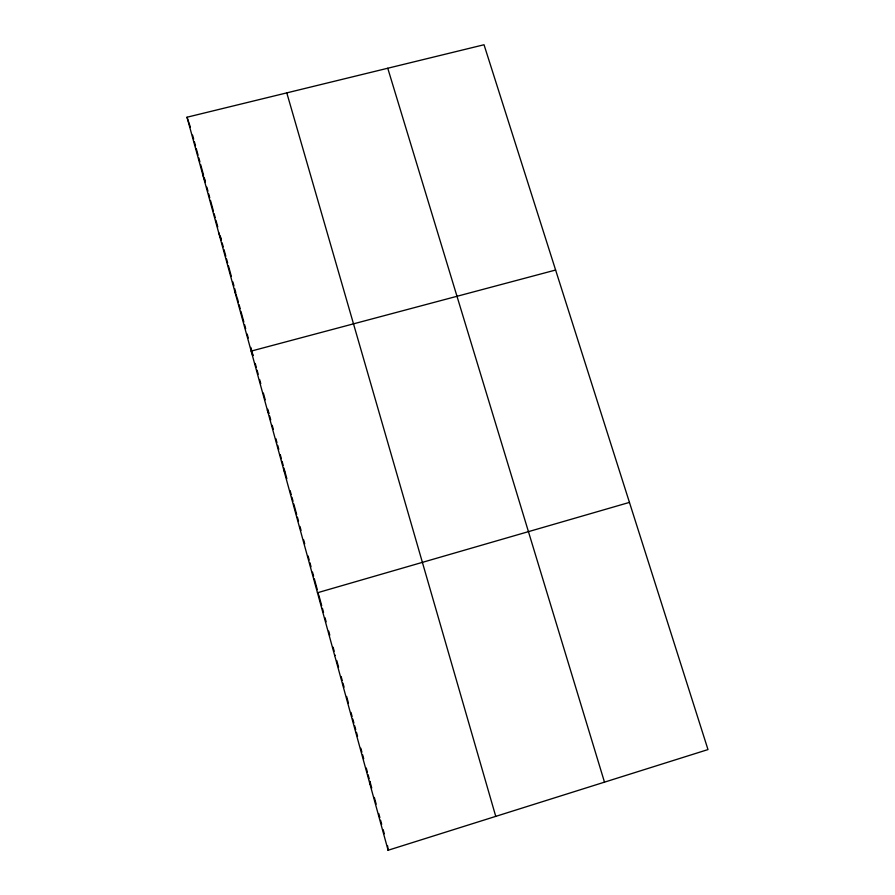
<?xml version="1.0" encoding="UTF-8"?>
<svg xmlns="http://www.w3.org/2000/svg" width="895" height="895" viewBox="0 0 895 895"><rect width="100%" height="100%" fill="white"/><g stroke="black" fill="none" stroke-linecap="round" stroke-linejoin="round"><path stroke-width="1.34" d="M334.696 655.576L335.301 655.218M388.106 850.25L707.99 749.574L484.027 44.75L187.01 117.223L388.106 850.25L387.602 845.831M629.453 502.397L317.468 592.747L318.407 593.665M555.616 270.033L251.171 351.097L252.938 355.595M283.793 470.032L284.856 472.258M267.359 410.111L268.791 413.479M234.747 291.255L236.839 296.871M218.593 232.331L221.389 240.162L220.304 236.19M202.673 174.335L205.324 181.942M187.01 117.223L190.366 127.112M387.759 68.244L604.494 782.152M286.792 92.879L495.752 816.374M192.57 135.123L193.667 139.128M194.405 141.802L195.502 145.807M196.229 148.48L198.063 155.159M198.802 157.833L199.898 161.838M200.625 164.512L203.568 175.196M204.295 177.859L205.391 181.875M206.857 187.178L207.942 191.15M208.669 193.801L209.754 197.773M210.482 200.424L213.39 211.019M214.118 213.67L215.214 217.642M215.941 220.293L217.753 226.916M222.128 242.847L223.235 246.886M223.974 249.571L225.82 256.294M226.558 258.991L227.666 263.018M228.404 265.714L231.357 276.477M232.834 281.847L233.942 285.885M234.68 288.582L235.788 292.609M237.264 297.99L238.361 301.995M239.088 304.669L240.196 308.674M240.923 311.337L243.854 322.021M244.592 324.684L245.689 328.689M247.154 334.025L248.251 338.03M250.813 347.383L253.016 355.382M255.232 363.448L256.339 367.487M257.078 370.183L258.185 374.222M259.662 379.603L260.769 383.642M263.354 393.073L265.2 399.796M267.784 409.216L268.892 413.255M269.63 415.94L270.726 419.945M272.192 425.293L273.299 429.298M275.861 438.651L276.958 442.656M277.696 445.33L278.792 449.335M280.258 454.682L281.366 458.687M282.093 461.361L283.189 465.366M283.928 468.029L285.024 472.045M285.393 473.377L286.847 478.68M290.125 490.617L291.211 494.599M291.949 497.251L293.034 501.222M293.761 503.885L296.67 514.491M297.408 517.142L298.494 521.125M299.948 526.428L301.044 530.399M303.618 539.786L304.725 543.836M308.059 555.952L309.167 559.99M309.905 562.686L311.012 566.725M312.489 572.118L313.597 576.156M314.335 578.852L317.289 589.626M318.765 595.007L321.708 605.702M322.446 608.387L323.542 612.404M325.008 617.751L326.116 621.768M328.689 631.132L329.785 635.148M333.097 647.197L334.193 651.213M336.755 660.544L338.578 667.2M341.14 676.508L342.237 680.502M342.964 683.165L344.06 687.159M346.611 696.467L348.446 703.123M350.997 712.431L352.093 716.425M352.82 719.077L353.905 723.048M354.633 725.7L355.729 729.671M356.456 732.311L357.541 736.283M360.808 748.198L361.904 752.169M362.632 754.809L363.717 758.781M366.256 768.044L367.353 772.016M368.08 774.667L369.165 778.639M371.738 788.003L369.892 781.279L370.015 784.3M374.323 797.423L376.168 804.146M378.753 813.555L379.86 817.594M380.588 820.279L381.695 824.317M383.172 829.699L384.279 833.726"/></g></svg>
